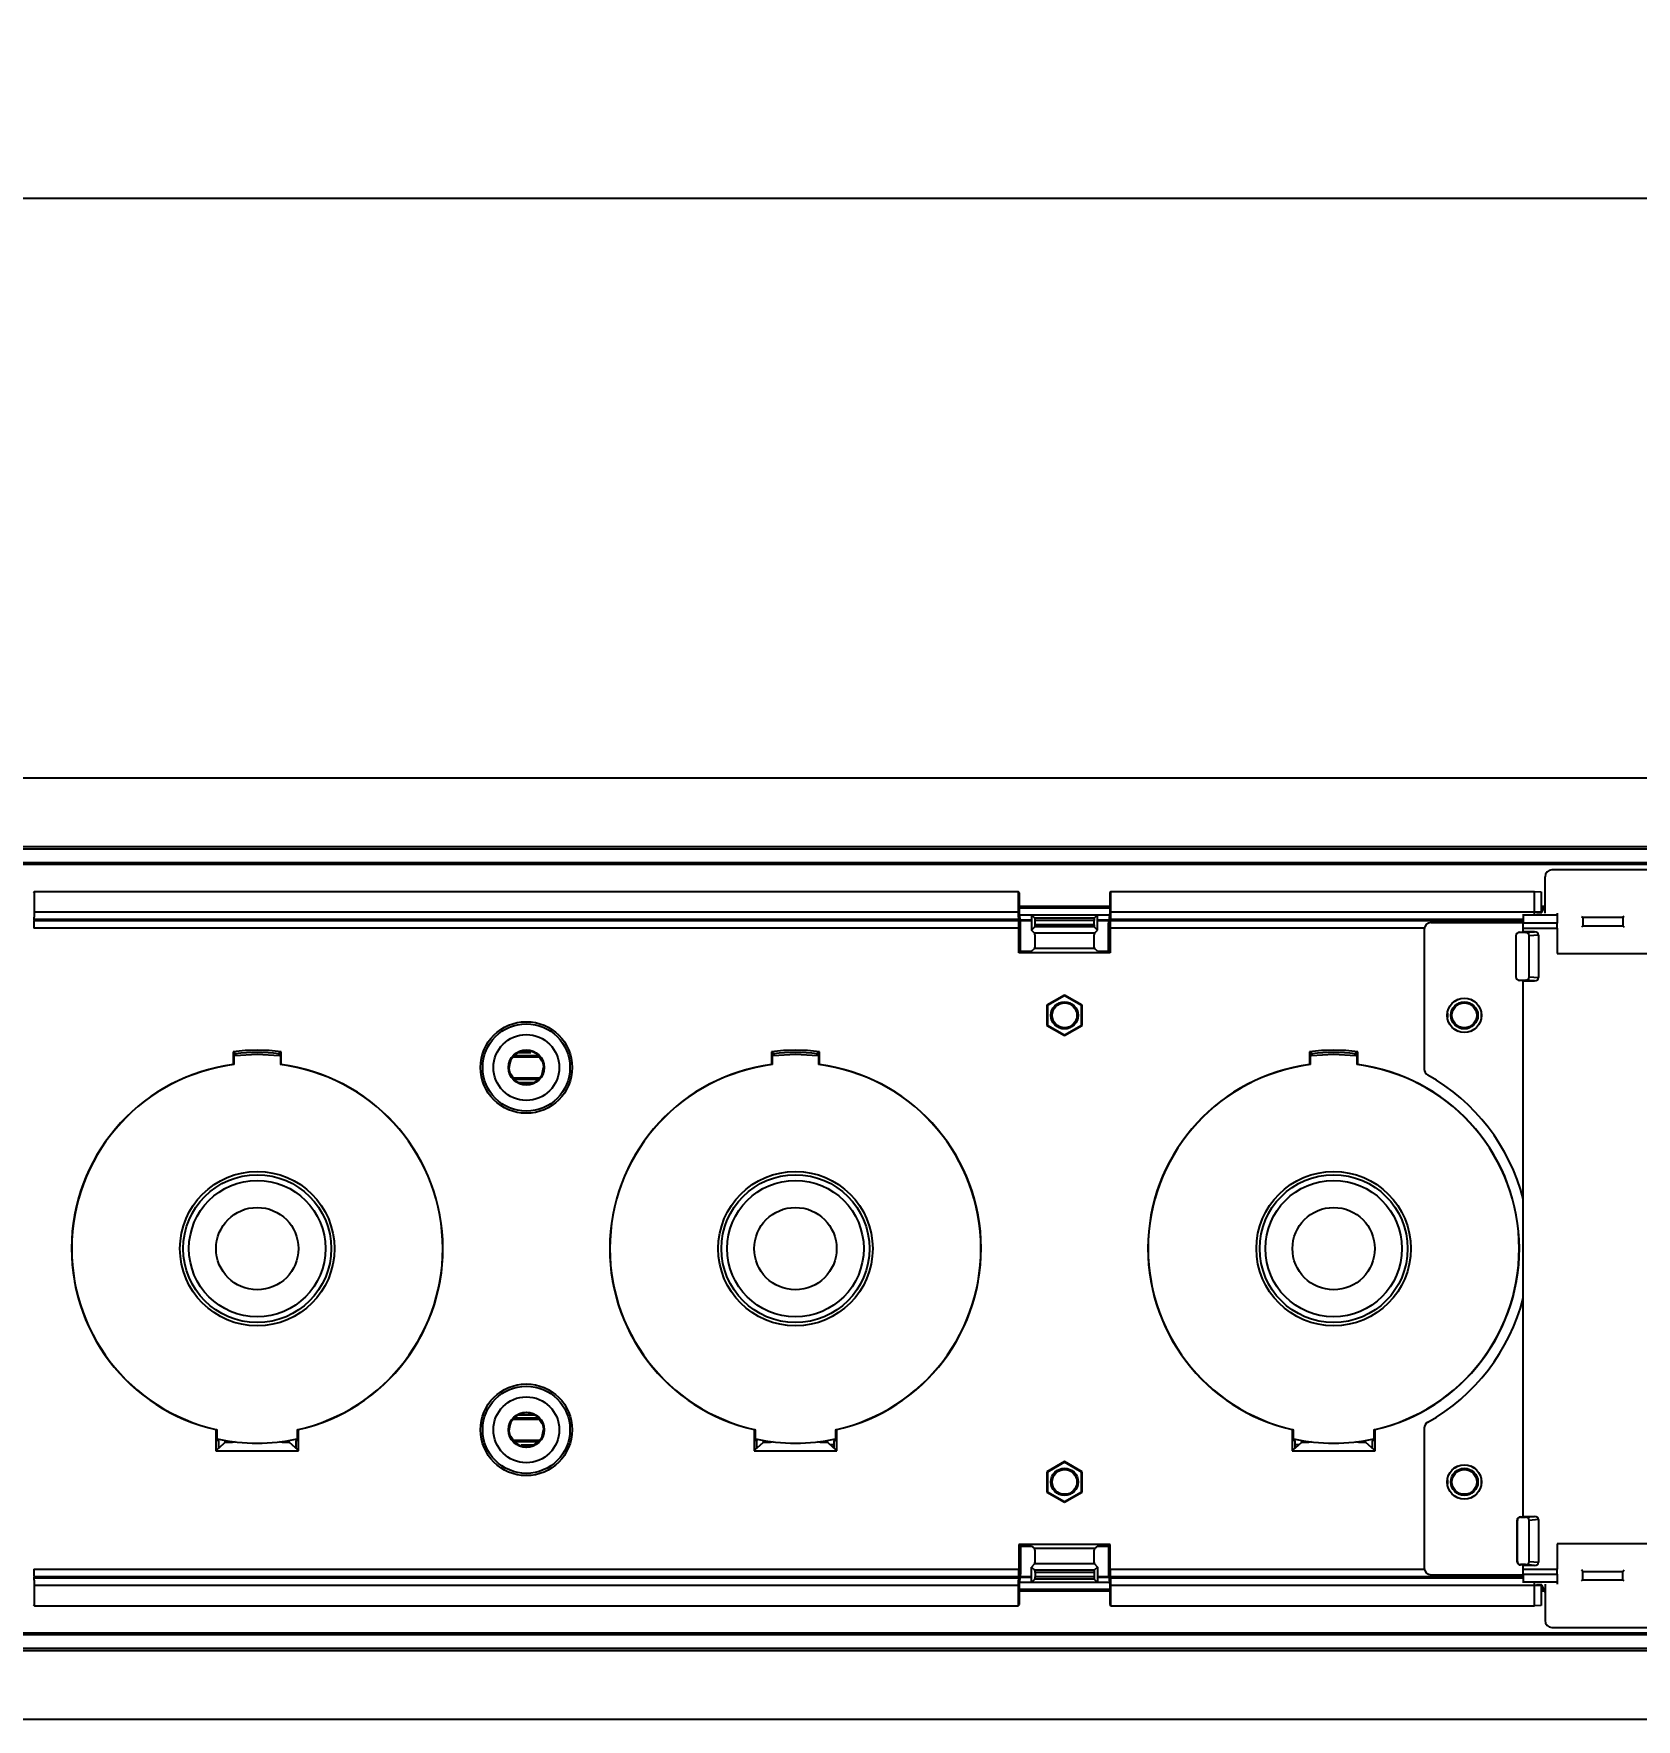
# Model space of a CAD drawing. Header units: inches. Extents: x 5 to 105, y 0 to 80.
# Drawn here: x 56.43 to 63.73, y 4.41 to 12.08 of the extents above; entities that cross this region are included whole.
import ezdxf

# ---------------------------------------------------------------- set-up
doc = ezdxf.new("R2010")
doc.units = ezdxf.units.IN
doc.header["$MEASUREMENT"] = 0
doc.layers.add('DIM', color=1, linetype='Continuous')
doc.styles.add('Arial', font='arial.ttf')
doc.dimstyles.new('ANSI & Metric .50 Stacked', dxfattribs={"dimscale": 2.666667, "dimtxt": 0.5, "dimasz": 0.625, "dimexe": 0.5, "dimexo": 0.5, "dimgap": 0.166667, "dimtad": 0, "dimtih": 1, "dimtoh": 1, "dimzin": 4, "dimdsep": 46, "dimtxsty": 'Arial', "dimcen": 0.25, "dimadec": 0, "dimazin": 0, "dimtfac": 0.75, "dimtofl": 0, "dimtmove": 0, "dimatfit": 3, "dimfxl": 1, "dimtolj": 1, "dimtzin": 0, "dimarcsym": 0})

# ---------------------------------------------------------------- blocks, each defined once
blk = doc.blocks.new('*D2')
at = {"layer": 'Defpoints', "color": 0, "transparency": 16777216}
for p in [(83.1744, 11.3332), (4.7768, 8.6955), (83.1744, 8.6935)]:
    blk.add_point(p, dxfattribs=at)
at = {"layer": 'DIM', "color": 0, "lineweight": -2, "transparency": 16777216}
for p, q in [((4.7768, 9.1955), (4.7768, 11.8332)), ((83.1744, 9.1935), (83.1744, 11.8332)), ((5.4018, 11.3332), (42.3024, 11.3332)), ((82.5494, 11.3332), (45.6487, 11.3332))]:
    blk.add_line(p, q, dxfattribs=at)
at = {"layer": 'DIM', "color": 0, "transparency": 16777216}
for points in [[(5.4018, 11.4374), (5.4018, 11.229), (4.7768, 11.3332)], [(82.5494, 11.4374), (82.5494, 11.229), (83.1744, 11.3332)]]:
    blk.add_solid(points, dxfattribs=at)
at = {"layer": 'DIM', "color": 0, "transparency": 16777216, "char_height": 0.5, "attachment_point": 5, "style": 'Arial'}
for s, insert in [('\\A1;78.40', (43.9756, 11.7551)), ('\\A1;[1991mm]', (43.9756, 10.8461))]:
    blk.add_mtext(s, dxfattribs=dict(at, insert=insert))

msp = doc.modelspace()

# ---------------------------------------------------------------- linework, layer by layer
for p, q in [((5.6267, 8.6935), (82.3267, 8.6935)), ((5.6267, 8.3809), (82.3267, 8.3809)), ((82.3267, 8.3691), (5.6267, 8.3691)), ((5.6267, 8.3091), (82.3267, 8.3091)), ((82.3267, 8.2991), (5.6267, 8.2991)), ((63.3142, 8.0782), (63.3142, 8.2437)), ((63.808, 8.2749), (63.3455, 8.2749)), ((56.4376, 8.1771), (56.4323, 8.1706)), ((56.4376, 8.0835), (56.4376, 8.1771)), ((56.4376, 8.1771), (60.9159, 8.1771)), ((60.9159, 8.1771), (60.9159, 8.0835)), ((60.9211, 8.1706), (60.9159, 8.1771)), ((60.9211, 8.0821), (60.9211, 8.1706)), ((61.3376, 8.1771), (61.3323, 8.1706)), ((61.3323, 8.1706), (61.3323, 8.0821)), ((61.3376, 8.0835), (61.3376, 8.1771)), ((61.3376, 8.1771), (63.2667, 8.1771)), ((63.2667, 8.1771), (63.2967, 8.1745)), ((63.2667, 8.0725), (63.2667, 8.1771)), ((63.2967, 8.1745), (63.2967, 8.0835)), ((56.4376, 8.0835), (60.9159, 8.0835)), ((60.9211, 8.1093), (61.3323, 8.1093)), ((61.3323, 8.1011), (60.9211, 8.1011)), ((60.9267, 8.0321), (60.9211, 8.0821)), ((60.9224, 8.0709), (61.3311, 8.0709)), ((61.3309, 8.0691), (60.9226, 8.0691)), ((60.9767, 8.0691), (60.9767, 8.0001)), ((60.9917, 8.055), (60.9775, 8.0691)), ((61.2618, 8.055), (61.2759, 8.0691)), ((61.2767, 8.0001), (61.2767, 8.0691)), ((61.3323, 8.0821), (61.3267, 8.0321)), ((61.3376, 8.0835), (63.2967, 8.0835)), ((63.2145, 8.0725), (63.2143, 8.0692)), ((63.3691, 8.0692), (63.2143, 8.0692)), ((63.2143, 8.0692), (63.2143, 8.033)), ((63.2758, 8.0809), (63.2995, 8.0809)), ((63.2967, 8.1093), (63.3119, 8.1093)), ((63.3083, 8.1011), (63.2967, 8.1011)), ((63.2995, 8.0809), (63.3142, 8.1148)), ((63.3697, 8.0782), (63.3691, 8.0692)), ((63.3691, 8.0692), (63.3691, 8.033)), ((63.4801, 8.0625), (63.4862, 8.0589)), ((63.6741, 8.0625), (63.668, 8.0589)), ((60.9192, 8.01), (56.4343, 8.01)), ((56.4356, 8.0439), (56.4363, 8.0496)), ((56.4356, 8.0439), (60.9178, 8.0439)), ((60.9172, 8.0496), (56.4363, 8.0496)), ((60.9172, 8.0496), (60.9178, 8.0439)), ((60.9192, 7.8976), (60.9192, 8.01)), ((60.925, 8.048), (60.9767, 8.048)), ((60.9253, 8.0451), (60.9767, 8.0451)), ((60.9267, 7.9051), (60.9267, 8.0321)), ((60.9767, 8.0001), (60.9917, 8.015)), ((60.9907, 7.9861), (60.9767, 8.0001)), ((61.2627, 7.9861), (60.9907, 7.9861)), ((61.2618, 8.055), (60.9917, 8.055)), ((61.2618, 8.015), (60.9917, 8.015)), ((60.9925, 8.025), (60.9925, 8.045)), ((61.261, 8.045), (60.9925, 8.045)), ((61.261, 8.025), (60.9925, 8.025)), ((61.261, 8.025), (61.261, 8.045)), ((61.2767, 8.0001), (61.2618, 8.015)), ((61.2627, 7.9861), (61.2767, 8.0001)), ((61.2767, 8.048), (61.3285, 8.048)), ((61.2767, 8.0451), (61.3282, 8.0451)), ((61.3267, 7.9051), (61.3267, 8.0321)), ((61.3343, 8.01), (61.3343, 7.8976)), ((62.7649, 8.01), (61.3343, 8.01)), ((61.3356, 8.0439), (61.3363, 8.0496)), ((61.3356, 8.0439), (63.2143, 8.0439)), ((63.2143, 8.0496), (61.3363, 8.0496)), ((62.7642, 8.0037), (62.7642, 7.3679)), ((62.7955, 8.0349), (63.2143, 8.0349)), ((63.187, 7.9862), (63.1856, 7.9848)), ((63.1976, 7.9906), (63.1962, 7.9892)), ((63.2244, 7.9892), (63.1962, 7.9892)), ((63.1976, 7.9906), (63.2125, 7.9906)), ((63.2125, 7.9906), (63.2146, 7.9926)), ((63.3691, 8.033), (63.2143, 8.033)), ((63.2146, 8.0099), (63.3695, 8.0099)), ((63.2146, 7.9926), (63.2146, 8.0099)), ((63.2666, 7.9926), (63.2146, 7.9926)), ((63.2244, 7.9892), (63.2666, 7.9926)), ((63.3695, 8.0099), (63.3695, 7.8936)), ((63.4862, 8.0196), (63.4801, 8.0135)), ((63.4862, 8.0589), (63.668, 8.0589)), ((63.4862, 8.0589), (63.4862, 8.0196)), ((63.4862, 8.0196), (63.668, 8.0196)), ((63.668, 8.0589), (63.668, 8.0196)), ((63.668, 8.0196), (63.6741, 8.0135)), ((60.9767, 7.9051), (60.9907, 7.9163)), ((61.2628, 7.9163), (60.9907, 7.9163)), ((61.2767, 7.9051), (61.2628, 7.9163)), ((63.1812, 7.9741), (63.1812, 7.7881)), ((63.2839, 7.978), (63.2417, 7.9746)), ((63.2417, 7.7876), (63.2417, 7.9746)), ((63.2839, 7.978), (63.2839, 7.7842)), ((60.9192, 7.8976), (60.9267, 7.9051)), ((61.3343, 7.8976), (60.9192, 7.8976)), ((60.9267, 7.9051), (60.9767, 7.9051)), ((61.2767, 7.9051), (61.3267, 7.9051)), ((61.3343, 7.8976), (61.3267, 7.9051)), ((63.3695, 7.8936), (63.3697, 7.8938)), ((63.3695, 7.8936), (63.7847, 7.8936)), ((63.1856, 7.7774), (63.187, 7.776)), ((63.1962, 7.773), (63.1976, 7.7716)), ((63.1962, 7.773), (63.2244, 7.773)), ((63.2125, 7.7717), (63.1976, 7.7716)), ((63.2146, 7.7696), (63.2125, 7.7717)), ((63.2146, 7.7696), (63.2666, 7.7696)), ((63.2146, 5.3302), (63.2146, 7.7696)), ((63.2666, 7.7696), (63.2244, 7.773)), ((63.2417, 7.7876), (63.2839, 7.7842)), ((61.1267, 7.7048), (61.0467, 7.6586)), ((61.1267, 7.7018), (61.0494, 7.6571)), ((61.2067, 7.6586), (61.1267, 7.7048)), ((61.1267, 7.7018), (61.1267, 7.7048)), ((61.2041, 7.6571), (61.1267, 7.7018)), ((62.9166, 7.6844), (62.8995, 7.6745)), ((62.9939, 7.6745), (62.9769, 7.6844)), ((61.0467, 7.6586), (61.0467, 7.5662)), ((61.0494, 7.6571), (61.0467, 7.6586)), ((61.0494, 7.6571), (61.0494, 7.5677)), ((61.2041, 7.6571), (61.2067, 7.6586)), ((61.2041, 7.5677), (61.2041, 7.6571)), ((61.2067, 7.5662), (61.2067, 7.6586)), ((62.8694, 7.6223), (62.8694, 7.6026)), ((63.0241, 7.6026), (63.0241, 7.6223)), ((61.0494, 7.5677), (61.0467, 7.5662)), ((61.0467, 7.5662), (61.1267, 7.52)), ((61.0494, 7.5677), (61.1267, 7.5231)), ((61.1267, 7.5231), (61.2041, 7.5677)), ((61.1267, 7.52), (61.2067, 7.5662)), ((61.2041, 7.5677), (61.2067, 7.5662)), ((62.8995, 7.5503), (62.9166, 7.5405)), ((62.9769, 7.5405), (62.9939, 7.5503)), ((57.3423, 7.4467), (57.3423, 7.3882)), ((57.3517, 7.4382), (57.3423, 7.4467)), ((57.5517, 7.4382), (57.5612, 7.4467)), ((57.5612, 7.3882), (57.5612, 7.4467)), ((58.6475, 7.4472), (58.622, 7.4305)), ((58.7071, 7.4467), (58.6774, 7.4529)), ((59.7923, 7.4467), (59.7923, 7.3882)), ((59.8017, 7.4382), (59.7923, 7.4467)), ((60.0017, 7.4382), (60.0112, 7.4467)), ((60.0112, 7.3882), (60.0112, 7.4467)), ((61.1267, 7.5231), (61.1267, 7.52)), ((62.2517, 7.4382), (62.2423, 7.4467)), ((62.2423, 7.4467), (62.2423, 7.3882)), ((62.4517, 7.4382), (62.4612, 7.4467)), ((62.4612, 7.3882), (62.4612, 7.4467)), ((57.3466, 7.3879), (57.3466, 7.4345)), ((57.3503, 7.4299), (57.4517, 7.4357)), ((57.3531, 7.4375), (57.3529, 7.4376)), ((57.3531, 7.4375), (57.3531, 7.4302)), ((57.4517, 7.4357), (57.5532, 7.4299)), ((57.5505, 7.4376), (57.5503, 7.4375)), ((57.5503, 7.4302), (57.5503, 7.4375)), ((57.5569, 7.4345), (57.5569, 7.3879)), ((58.6153, 7.4229), (58.7367, 7.4229)), ((58.7338, 7.4274), (58.6264, 7.4274)), ((58.6279, 7.4299), (58.732, 7.4299)), ((58.6424, 7.4439), (58.6968, 7.4439)), ((58.6449, 7.4455), (58.6931, 7.4455)), ((58.749, 7.4042), (58.7323, 7.4296)), ((58.7485, 7.3445), (58.7547, 7.3743)), ((59.7966, 7.3879), (59.7966, 7.4345)), ((59.8003, 7.4299), (59.9017, 7.4357)), ((59.8031, 7.4375), (59.8029, 7.4376)), ((59.8031, 7.4375), (59.8031, 7.4302)), ((59.9017, 7.4357), (60.0032, 7.4299)), ((60.0005, 7.4376), (60.0003, 7.4375)), ((60.0003, 7.4302), (60.0003, 7.4375)), ((60.0069, 7.4345), (60.0069, 7.3879)), ((62.2466, 7.3879), (62.2466, 7.4345)), ((62.2503, 7.4299), (62.3517, 7.4357)), ((62.2531, 7.4375), (62.2529, 7.4376)), ((62.2531, 7.4375), (62.2531, 7.4302)), ((62.3517, 7.4357), (62.4532, 7.4299)), ((62.4505, 7.4376), (62.4503, 7.4375)), ((62.4503, 7.4302), (62.4503, 7.4375)), ((62.4569, 7.4345), (62.4569, 7.3879)), ((58.6044, 7.3456), (58.6211, 7.3202)), ((58.616, 7.328), (58.739, 7.328)), ((58.6197, 7.3224), (58.7343, 7.3224)), ((58.732, 7.3199), (58.6214, 7.3199)), ((58.6399, 7.3062), (58.7114, 7.3062)), ((58.6463, 7.3031), (58.6761, 7.2969)), ((58.706, 7.3026), (58.7314, 7.3193)), ((58.7374, 5.7719), (58.6144, 5.7719)), ((58.6164, 5.7744), (58.7358, 5.7744)), ((58.7338, 5.7774), (58.6191, 5.7774)), ((58.6215, 5.7799), (58.732, 5.7799)), ((58.6475, 5.7972), (58.622, 5.7805)), ((58.6421, 5.7937), (58.7135, 5.7937)), ((58.7071, 5.7967), (58.6774, 5.8029)), ((58.749, 5.7542), (58.7323, 5.7796)), ((57.2634, 5.7258), (57.2634, 5.6289)), ((57.2695, 5.6779), (57.2695, 5.7253)), ((57.634, 5.7253), (57.634, 5.6779)), ((57.64, 5.6289), (57.64, 5.7258)), ((58.6044, 5.6956), (58.6211, 5.6702)), ((58.7485, 5.6945), (58.7547, 5.7243)), ((59.7134, 5.7258), (59.7134, 5.6289)), ((59.7195, 5.6779), (59.7195, 5.7253)), ((60.084, 5.7253), (60.084, 5.6779)), ((60.09, 5.6289), (60.09, 5.7258)), ((62.1634, 5.7258), (62.1634, 5.6289)), ((62.1695, 5.6779), (62.1695, 5.7253)), ((62.534, 5.7253), (62.534, 5.6779)), ((62.54, 5.6289), (62.54, 5.7258)), ((62.7642, 5.732), (62.7642, 5.0962)), ((57.2634, 5.6289), (57.2767, 5.6422)), ((57.2634, 5.6289), (57.64, 5.6289)), ((57.2767, 5.6422), (57.2767, 5.6733)), ((57.2779, 5.6433), (57.3062, 5.668)), ((57.3062, 5.668), (57.3062, 5.6761)), ((57.3062, 5.668), (57.3388, 5.668)), ((57.5647, 5.668), (57.5972, 5.668)), ((57.5972, 5.668), (57.5972, 5.6761)), ((57.6255, 5.6433), (57.5972, 5.668)), ((57.6267, 5.6733), (57.6267, 5.6422)), ((57.64, 5.6289), (57.6267, 5.6422)), ((58.6167, 5.6769), (58.7382, 5.6769)), ((58.6197, 5.6724), (58.7343, 5.6724)), ((58.729, 5.6699), (58.6214, 5.6699)), ((58.6463, 5.6531), (58.6761, 5.6469)), ((58.6532, 5.6559), (58.711, 5.6559)), ((58.6604, 5.6543), (58.7086, 5.6543)), ((58.706, 5.6526), (58.7314, 5.6693)), ((59.7134, 5.6289), (59.7267, 5.6422)), ((59.7134, 5.6289), (60.09, 5.6289)), ((59.7267, 5.6422), (59.7267, 5.6733)), ((59.7279, 5.6433), (59.7562, 5.668)), ((59.7562, 5.668), (59.7562, 5.6761)), ((59.7562, 5.668), (59.7888, 5.668)), ((60.0147, 5.668), (60.0472, 5.668)), ((60.0472, 5.668), (60.0472, 5.6761)), ((60.0755, 5.6433), (60.0472, 5.668)), ((60.0593, 5.6574), (60.0767, 5.6574)), ((60.0767, 5.6733), (60.0767, 5.6422)), ((60.09, 5.6289), (60.0767, 5.6422)), ((62.1634, 5.6289), (62.1767, 5.6422)), ((62.1634, 5.6289), (62.54, 5.6289)), ((62.1767, 5.6422), (62.1767, 5.6733)), ((62.1767, 5.6574), (62.1941, 5.6574)), ((62.1779, 5.6433), (62.2062, 5.668)), ((62.2062, 5.668), (62.2062, 5.6761)), ((62.2062, 5.668), (62.2388, 5.668)), ((62.4647, 5.668), (62.4972, 5.668)), ((62.4972, 5.668), (62.4972, 5.6761)), ((62.5255, 5.6433), (62.4972, 5.668)), ((62.5267, 5.6733), (62.5267, 5.6422)), ((62.54, 5.6289), (62.5267, 5.6422)), ((61.1267, 5.5798), (61.0467, 5.5336)), ((61.0467, 5.5336), (61.0467, 5.4412)), ((61.0494, 5.5321), (61.0467, 5.5336)), ((61.1267, 5.5768), (61.0494, 5.5321)), ((61.0494, 5.5321), (61.0494, 5.4427)), ((61.2067, 5.5336), (61.1267, 5.5798)), ((61.1267, 5.5768), (61.1267, 5.5798)), ((61.2041, 5.5321), (61.1267, 5.5768)), ((61.2041, 5.5321), (61.2067, 5.5336)), ((61.2041, 5.4427), (61.2041, 5.5321)), ((61.2067, 5.4412), (61.2067, 5.5336)), ((62.9166, 5.5594), (62.8995, 5.5495)), ((62.9939, 5.5495), (62.9769, 5.5594)), ((62.8694, 5.4973), (62.8694, 5.4776)), ((63.0241, 5.4776), (63.0241, 5.4973)), ((61.0494, 5.4427), (61.0467, 5.4412)), ((61.0467, 5.4412), (61.1267, 5.395)), ((61.0494, 5.4427), (61.1267, 5.3981)), ((61.1267, 5.3981), (61.2041, 5.4427)), ((61.1267, 5.395), (61.2067, 5.4412)), ((61.1267, 5.3981), (61.1267, 5.395)), ((61.2041, 5.4427), (61.2067, 5.4412)), ((62.8995, 5.4253), (62.9166, 5.4155)), ((62.9769, 5.4155), (62.9939, 5.4253)), ((63.188, 5.3118), (63.1866, 5.3133)), ((63.1866, 5.1242), (63.1866, 5.3133)), ((63.188, 5.1256), (63.188, 5.3118)), ((63.2016, 5.3282), (63.203, 5.3268)), ((63.2016, 5.3282), (63.2125, 5.3282)), ((63.203, 5.3268), (63.2244, 5.3268)), ((63.2146, 5.3302), (63.2125, 5.3282)), ((63.2146, 5.3302), (63.2666, 5.3302)), ((63.2244, 5.3268), (63.2666, 5.3302)), ((63.2839, 5.3156), (63.2417, 5.3122)), ((63.2417, 5.1252), (63.2417, 5.3122)), ((63.2839, 5.3156), (63.2839, 5.1218)), ((60.9192, 5.2023), (60.9192, 5.0899)), ((60.9192, 5.2023), (60.9267, 5.1947)), ((61.3343, 5.2023), (60.9192, 5.2023)), ((60.9267, 5.1947), (60.9267, 5.0677)), ((60.9267, 5.1947), (60.9767, 5.1947)), ((60.9767, 5.1947), (60.9907, 5.1835)), ((61.2628, 5.1835), (60.9907, 5.1835)), ((61.2767, 5.1947), (61.2628, 5.1835)), ((61.2767, 5.1947), (61.3267, 5.1947)), ((61.3343, 5.2023), (61.3267, 5.1947)), ((61.3267, 5.1947), (61.3267, 5.0677)), ((61.3343, 5.0899), (61.3343, 5.2023)), ((63.3695, 5.2062), (63.3695, 5.0899)), ((63.3695, 5.2062), (63.3697, 5.206)), ((63.7847, 5.2062), (63.3695, 5.2062)), ((56.4343, 5.0899), (60.9192, 5.0899)), ((60.9211, 5.0177), (60.9267, 5.0677)), ((60.9907, 5.1138), (60.9767, 5.0998)), ((60.9767, 5.0998), (60.9917, 5.0848)), ((60.9767, 5.0307), (60.9767, 5.0998)), ((61.2627, 5.1138), (60.9907, 5.1138)), ((61.2618, 5.0848), (60.9917, 5.0848)), ((60.9925, 5.0749), (60.9925, 5.0548)), ((61.261, 5.0749), (60.9925, 5.0749)), ((61.261, 5.0749), (61.261, 5.0548)), ((61.2767, 5.0998), (61.2618, 5.0848)), ((61.2627, 5.1138), (61.2767, 5.0998)), ((61.2767, 5.0998), (61.2767, 5.0307)), ((61.3267, 5.0677), (61.3323, 5.0177)), ((61.3343, 5.0899), (62.7649, 5.0899)), ((63.1866, 5.1242), (63.188, 5.1256)), ((63.203, 5.1106), (63.2016, 5.1092)), ((63.2125, 5.1093), (63.2016, 5.1092)), ((63.2244, 5.1106), (63.203, 5.1106)), ((63.2125, 5.1093), (63.2146, 5.1072)), ((63.2143, 5.0668), (63.3691, 5.0668)), ((63.2143, 5.0668), (63.2143, 5.0306)), ((63.2666, 5.1072), (63.2146, 5.1072)), ((63.2146, 5.0899), (63.2146, 5.1072)), ((63.2146, 5.0899), (63.3695, 5.0899)), ((63.2666, 5.1072), (63.2244, 5.1106)), ((63.2417, 5.1252), (63.2839, 5.1218)), ((63.3691, 5.0668), (63.3691, 5.0306)), ((63.4862, 5.0802), (63.4801, 5.0864)), ((63.4862, 5.0802), (63.668, 5.0802)), ((63.4862, 5.041), (63.4862, 5.0802)), ((63.668, 5.0802), (63.6741, 5.0864)), ((63.668, 5.041), (63.668, 5.0802)), ((56.4363, 5.0502), (56.4356, 5.0559)), ((60.9178, 5.0559), (56.4356, 5.0559)), ((56.4363, 5.0502), (60.9172, 5.0502)), ((56.4376, 4.9227), (56.4376, 5.0163)), ((60.9159, 5.0163), (56.4376, 5.0163)), ((60.9159, 5.0163), (60.9159, 4.9227)), ((60.9178, 5.0559), (60.9172, 5.0502)), ((60.9211, 4.9292), (60.9211, 5.0177)), ((60.9211, 4.9987), (61.3323, 4.9987)), ((61.3323, 4.9905), (60.9211, 4.9905)), ((61.3311, 5.0289), (60.9224, 5.0289)), ((60.9226, 5.0307), (61.3309, 5.0307)), ((60.9767, 5.0518), (60.925, 5.0518)), ((60.9767, 5.0547), (60.9253, 5.0547)), ((60.9917, 5.0449), (60.9775, 5.0307)), ((61.2618, 5.0449), (60.9917, 5.0449)), ((61.261, 5.0548), (60.9925, 5.0548)), ((61.2618, 5.0449), (61.2759, 5.0307)), ((61.3282, 5.0547), (61.2767, 5.0547)), ((61.3285, 5.0518), (61.2767, 5.0518)), ((61.3323, 5.0177), (61.3323, 4.9292)), ((61.3363, 5.0502), (61.3356, 5.0559)), ((63.2143, 5.0559), (61.3356, 5.0559)), ((61.3363, 5.0502), (63.2143, 5.0502)), ((61.3376, 4.9227), (61.3376, 5.0163)), ((63.2967, 5.0163), (61.3376, 5.0163)), ((62.7955, 5.0649), (63.2143, 5.0649)), ((63.3691, 5.0306), (63.2143, 5.0306)), ((63.2143, 5.0306), (63.2145, 5.0273)), ((63.2667, 4.9227), (63.2667, 5.0273)), ((63.2995, 5.0189), (63.2758, 5.0189)), ((63.2967, 5.0163), (63.2967, 4.9253)), ((63.2967, 4.9987), (63.3083, 4.9987)), ((63.3119, 4.9905), (63.2967, 4.9905)), ((63.3142, 4.985), (63.2995, 5.0189)), ((63.3142, 5.0217), (63.3142, 4.8562)), ((63.3691, 5.0306), (63.3697, 5.0217)), ((63.4801, 5.0373), (63.4862, 5.041)), ((63.4862, 5.041), (63.668, 5.041)), ((63.6741, 5.0373), (63.668, 5.041)), ((56.4323, 4.9292), (56.4376, 4.9227)), ((56.4376, 4.9227), (60.9159, 4.9227)), ((60.9159, 4.9227), (60.9211, 4.9292)), ((61.3323, 4.9292), (61.3376, 4.9227)), ((61.3376, 4.9227), (63.2667, 4.9227)), ((63.2967, 4.9253), (63.2667, 4.9227)), ((5.6267, 4.8007), (82.3267, 4.8007)), ((82.3267, 4.7907), (5.6267, 4.7907)), ((63.3455, 4.8249), (63.808, 4.8249)), ((5.6267, 4.7307), (82.3267, 4.7307)), ((82.3267, 4.7189), (5.6267, 4.7189)), ((5.6267, 4.4064), (82.3267, 4.4064))]:
    msp.add_line(p, q)
at = {"flags": 128}
for points in [[(57.5505, 7.4376), (57.5515, 7.4378), (57.5524, 7.4378)], [(58.6049, 7.4053), (58.6003, 7.3904), (58.5987, 7.3749)], [(60.0005, 7.4376), (60.0015, 7.4378), (60.0024, 7.4378)], [(62.4505, 7.4376), (62.4515, 7.4378), (62.4524, 7.4378)], [(58.6049, 5.7553), (58.6003, 5.7404), (58.5987, 5.7249)]]:
    msp.add_lwpolyline(points, dxfattribs=at)
for centre, radius in [((62.9467, 7.6124), 0.078), ((61.1267, 7.6124), 0.062), ((61.1267, 7.6124), 0.0564), ((62.9467, 7.6124), 0.062), ((62.9467, 7.6124), 0.0564), ((58.6767, 7.3749), 0.2087), ((58.6767, 7.3749), 0.1987), ((58.6767, 7.3749), 0.15), ((58.6767, 7.3749), 0.0809), ((58.6767, 7.3749), 0.08), ((58.6767, 7.3749), 0.078), ((57.4517, 6.5499), 0.3516), ((57.4517, 6.5499), 0.3367), ((57.4517, 6.5499), 0.3108), ((59.9017, 6.5499), 0.3516), ((59.9017, 6.5499), 0.3367), ((59.9017, 6.5499), 0.3108), ((62.3517, 6.5499), 0.3516), ((62.3517, 6.5499), 0.3367), ((62.3517, 6.5499), 0.3108), ((57.4517, 6.5499), 0.1875), ((59.9017, 6.5499), 0.1875), ((62.3517, 6.5499), 0.1875), ((58.6767, 5.7249), 0.2087), ((58.6767, 5.7249), 0.1987), ((58.6767, 5.7249), 0.15), ((58.6767, 5.7249), 0.0809), ((58.6767, 5.7249), 0.08), ((58.6767, 5.7249), 0.078), ((61.1267, 5.4874), 0.062), ((61.1267, 5.4874), 0.0564), ((62.9467, 5.4874), 0.078), ((62.9467, 5.4874), 0.062), ((62.9467, 5.4874), 0.0564)]:
    msp.add_circle(centre, radius)
for centre, radius, start, end in [((63.3455, 8.2437), 0.0313, 90, 180), ((62.7955, 8.0037), 0.0313, 90, 180), ((57.4517, 6.5499), 0.9034, 83.03984, 96.96016), ((59.9017, 6.5499), 0.9034, 83.03984, 96.96016), ((62.3517, 6.5499), 0.9034, 83.03984, 96.96016), ((57.4517, 6.5499), 0.8454, 97.44027, 257.13064), ((57.4517, 6.5499), 0.8445, 97.15307, 257.53796), ((57.3516, 7.4329), 0.0049, 73.60118, 95.20175), ((57.4517, 6.5499), 0.893, 83.66146, 96.33854), ((57.4517, 6.5499), 0.8445, 282.46204, 82.84693), ((57.4517, 6.5499), 0.8454, 282.86936, 82.55973), ((59.9017, 6.5499), 0.8454, 97.44027, 257.13064), ((59.9017, 6.5499), 0.8445, 97.15307, 257.53796), ((59.8016, 7.4329), 0.00489, 73.59594, 95.19984), ((59.9017, 6.5499), 0.893, 83.66146, 96.33854), ((59.9017, 6.5499), 0.8445, 282.46204, 82.84693), ((59.9017, 6.5499), 0.8454, 282.86936, 82.55973), ((62.3517, 6.5499), 0.8454, 97.44027, 257.13064), ((62.3517, 6.5499), 0.8445, 97.15307, 257.53796), ((62.2516, 7.4329), 0.0049, 73.60389, 95.19904), ((62.3517, 6.5499), 0.893, 83.66146, 96.33854), ((62.3517, 6.5499), 0.8445, 282.46204, 82.84693), ((62.3517, 6.5499), 0.8454, 282.86936, 82.55973), ((62.7955, 7.3679), 0.0313, 180, 240.70843), ((62.3366, 6.5499), 0.9066, 14.44185, 60.70843), ((62.3366, 6.5499), 0.9066, 299.29157, 345.55815), ((62.7955, 5.732), 0.0313, 119.29157, 180), ((57.4517, 6.5499), 0.8858, 258.12756, 281.87244), ((59.9017, 6.5499), 0.8858, 258.12756, 281.87244), ((62.3517, 6.5499), 0.8858, 258.12756, 281.87244), ((62.7955, 5.0962), 0.0313, 180, 270), ((63.3455, 4.8562), 0.0313, 180, 270)]:
    msp.add_arc(centre, radius, start, end)
for centre, major_axis, ratio, start_param, end_param in [((56.4348, 8.0835), (0, 0.04), 0.069927, 3.700192, 4.712389), ((60.9187, 8.0835), (0, 0.04), 0.069927, 1.570796, 2.582993), ((61.3348, 8.0835), (0, 0.04), 0.069927, 3.700192, 4.712389), ((63.2962, 8.0835), (0, 0.0105), 0.05248, 4.459622, 4.712389), ((56.4371, 8.01), (0, 0.04), 0.069927, 0.558599, 1.570796), ((60.9164, 8.01), (0, 0.04), 0.069927, 4.712389, 5.724586), ((60.9905, 7.9512), (0, 0.035), 0.087489, 3.211406, 6.195919), ((60.9916, 8.045), (0, 0.01), 0.087489, 4.712389, 6.195919), ((60.9916, 8.025), (0, 0.01), 0.087489, 3.228859, 4.712389), ((61.263, 7.9512), (0, 0.035), 0.087489, 0.087266, 3.071779), ((61.2619, 8.045), (0, 0.01), 0.087489, 0.087266, 1.570796), ((61.2619, 8.025), (0, 0.01), 0.087489, 1.570796, 3.054326), ((61.3371, 8.01), (0, 0.04), 0.069927, 0.558599, 1.570796), ((63.1962, 7.9742), (0.0106, 0.0106), 0.997265, 0.784029, 2.357564), ((63.1976, 7.9756), (0, 0.015), 0.997265, 6.280446, 7.067214), ((63.212, 8.0099), (0, 0.05), 0.052408, 4.712389, 5.193646), ((63.2238, 7.9742), (-0.0178, -0.0014), 0.837862, 3.074079, 4.616367), ((63.2661, 7.9776), (-0.0178, -0.0014), 0.837862, 3.074079, 4.616367), ((63.366, 8.0099), (0, 0.05), 0.069927, 4.712389, 5.193646), ((63.1962, 7.788), (0.0106, -0.0106), 0.997265, 3.925621, 5.499157), ((63.1976, 7.7866), (0, 0.015), 0.997265, 2.357564, 3.144332), ((63.2238, 7.788), (0.0178, -0.0014), 0.837862, 4.80841, 6.350699), ((63.2661, 7.7846), (0.0178, -0.0014), 0.837862, 4.80841, 6.350699), ((57.2806, 6.5499), (0.8577, 0), 0.979895, 1.493818, 1.498858), ((58.3429, 6.5499), (1.4876, 0), 0.800731, 2.299958, 2.304621), ((56.5606, 6.5499), (1.4876, 0), 0.800731, 0.836972, 0.841634), ((57.6228, 6.5499), (0.8577, 0), 0.979895, 1.642735, 1.647775), ((59.7306, 6.5499), (0.8577, 0), 0.979895, 1.493818, 1.498858), ((60.7929, 6.5499), (1.4876, 0), 0.800731, 2.299958, 2.304621), ((59.0106, 6.5499), (1.4876, 0), 0.800731, 0.836972, 0.841634), ((60.0728, 6.5499), (0.8577, 0), 0.979895, 1.642735, 1.647775), ((62.1806, 6.5499), (0.8577, 0), 0.979895, 1.493818, 1.498858), ((63.2429, 6.5499), (1.4876, 0), 0.800731, 2.299958, 2.304621), ((61.4606, 6.5499), (1.4876, 0), 0.800731, 0.836972, 0.841634), ((62.5228, 6.5499), (0.8577, 0), 0.979895, 1.642735, 1.647775), ((57.333, 6.5499), (0.8355, 0), 0.989844, 4.629089, 4.636353), ((57.5705, 6.5499), (0.8355, 0), 0.989844, 4.788425, 4.795689), ((59.783, 6.5499), (0.8355, 0), 0.989844, 4.629089, 4.636353), ((60.0205, 6.5499), (0.8355, 0), 0.989844, 4.788425, 4.795689), ((62.233, 6.5499), (0.8355, 0), 0.989844, 4.629089, 4.636353), ((62.4705, 6.5499), (0.8355, 0), 0.989844, 4.788425, 4.795689), ((57.9573, 6.5499), (1.1844, 0), 0.904333, 4.092801, 4.100295), ((57.268, 5.6434), (0.01, 0), 0.122785, 5.766147, 6.143559), ((57.4517, 5.6585), (0.137, 0), 0.122792, 2.398015, 2.540061), ((57.4517, 5.6585), (0.137, 0), 0.122792, 0.601532, 0.743578), ((57.6354, 5.6434), (0.01, 0), 0.122785, 3.281219, 3.658631), ((56.9462, 6.5499), (1.1844, 0), 0.904333, 5.324483, 5.331976), ((60.4073, 6.5499), (1.1844, 0), 0.904333, 4.092801, 4.100295), ((59.718, 5.6434), (0.01, 0), 0.122785, 5.766147, 6.143559), ((59.9017, 5.6585), (0.137, 0), 0.122792, 2.398015, 2.540061), ((59.9017, 5.6585), (0.137, 0), 0.122792, 0.601532, 0.743578), ((60.0854, 5.6434), (0.01, 0), 0.122785, 3.281219, 3.658631), ((59.3962, 6.5499), (1.1844, 0), 0.904333, 5.324483, 5.331976), ((62.8573, 6.5499), (1.1844, 0), 0.904333, 4.092801, 4.100295), ((62.168, 5.6434), (0.01, 0), 0.122785, 5.766147, 6.143559), ((62.3517, 5.6585), (0.137, 0), 0.122792, 2.398015, 2.540061), ((62.3517, 5.6585), (0.137, 0), 0.122792, 0.601532, 0.743578), ((62.5354, 5.6434), (0.01, 0), 0.122785, 3.281219, 3.658631), ((61.8462, 6.5499), (1.1844, 0), 0.904333, 5.324483, 5.331976), ((63.2016, 5.3132), (0.0128, -0.0079), 0.993881, 2.124917, 3.692974), ((63.203, 5.3118), (-0.0106, 0.0106), 0.997265, 5.499157, 7.067214), ((63.2238, 5.3118), (-0.0178, -0.0014), 0.837862, 3.074079, 4.616367), ((63.2661, 5.3152), (-0.0178, -0.0014), 0.837862, 3.074079, 4.616367), ((60.9905, 5.1486), (0, 0.035), 0.087489, 3.228859, 6.213372), ((61.263, 5.1486), (0, 0.035), 0.087489, 0.069813, 3.054326), ((56.4371, 5.0899), (0, 0.04), 0.069927, 1.570796, 2.582993), ((60.9164, 5.0899), (0, 0.04), 0.069927, 3.700192, 4.712389), ((60.9916, 5.0749), (0, 0.01), 0.087489, 4.712389, 6.195919), ((61.2619, 5.0749), (0, 0.01), 0.087489, 0.087266, 1.570796), ((61.3371, 5.0899), (0, 0.04), 0.069927, 1.570796, 2.582993), ((63.2016, 5.1243), (0.0128, 0.0079), 0.993881, 2.590211, 4.158269), ((63.203, 5.1257), (-0.0106, -0.0106), 0.997265, 5.499157, 7.067214), ((63.212, 5.0899), (0, 0.05), 0.052408, 4.231132, 4.712389), ((63.2238, 5.1257), (0.0178, -0.0014), 0.837862, 4.80841, 6.350699), ((63.2661, 5.1222), (0.0178, -0.0014), 0.837862, 4.80841, 6.350699), ((63.366, 5.0899), (0, 0.05), 0.069927, 4.231132, 4.712389), ((56.4348, 5.0163), (0, 0.04), 0.069927, 4.712389, 5.724586), ((60.9187, 5.0163), (0, 0.04), 0.069927, 0.558599, 1.570796), ((60.9916, 5.0548), (0, 0.01), 0.087489, 3.228859, 4.712389), ((61.2619, 5.0548), (0, 0.01), 0.087489, 1.570796, 3.054326), ((61.3348, 5.0163), (0, 0.04), 0.069927, 4.712389, 5.724586), ((63.2962, 5.0163), (0, 0.0105), 0.05248, 4.712389, 4.965156)]:
    msp.add_ellipse(centre, major_axis=major_axis, ratio=ratio, start_param=start_param, end_param=end_param)

# ---------------------------------------------------------------- dimensions: what is measured, and where the dimension line sits
at = {"layer": 'DIM'}
dim = msp.add_linear_dim(base=(83.1744, 11.3332), p1=(4.7768, 8.6955), p2=(83.1744, 8.6935), dimstyle='ANSI & Metric .50 Stacked', override={"dimpost": '\\X'}, dxfattribs=at)
dim.commit()
dim.dimension.update_dxf_attribs({"geometry": '*D2', "text_midpoint": (43.9756, 11.3332)})

doc.saveas('drawing.dxf')
